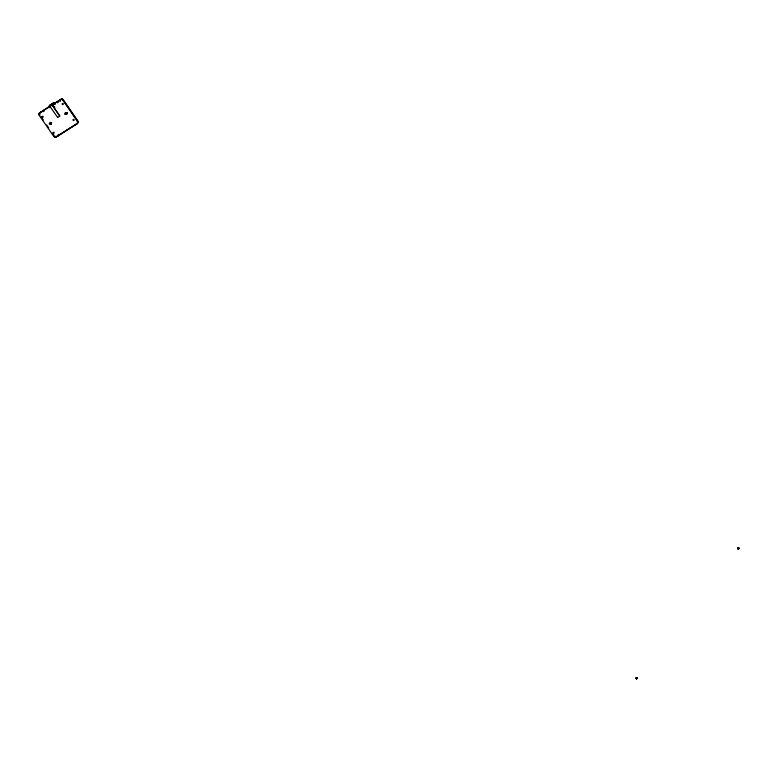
<?xml version="1.0" encoding="UTF-8"?>
<svg xmlns="http://www.w3.org/2000/svg" width="778" height="778" viewBox="0 0 778 778"><rect width="100%" height="100%" fill="white"/><g stroke="black" fill="none" stroke-linecap="round" stroke-linejoin="round"><path stroke-width="1.17" d="M49.598 123.303L49.277 123.799M51.202 123.537L51.611 122.807M66.918 113.676L67.346 112.878L66.791 112.635M49.714 106.508L50.278 106.071M54.411 103.455L54.956 103.095M59.089 100.557L59.643 100.129M65.342 113.316L65.294 112.402M51.085 123.867L51.251 123.508M738.993 548.616L738.516 547.858M50.356 106.537L49.393 107.024L49.529 106.547M42.712 110.953L43.432 111.701M43.247 110.534L43.597 110.311M66.957 113.637L66.859 113.851M39.697 113.034L39.581 113.306A1.974 1.857 37 0 1 40.3 112.402A1.887 1.78 37 0 0 39.775 113.073L40.3 112.402M636.521 678.873L636.005 678.056L636.56 678.795L636.034 678.115L636.929 677.531L637.493 678.27L636.618 678.883M636.093 678.115L636.394 678.679M636.569 678.766L637.396 678.27M737.709 548.315L738.623 547.848C739.79 549.881 738.186 546.253 737.739 548.276M65.381 113.394L64.982 114.016L65.517 114.201M59.303 135.032L59.284 134.419L57.718 135.421M59.284 134.419L58.749 134.759M66.295 114.22L66.879 114.561M66.101 112.645L66.986 112.547M50.56 124.198L51.358 124.276L50.949 124.587M51.834 104.962L51.319 104.213L49.335 105.526L57.66 117.449M57.562 117.517L59.857 116.058L52.155 104.816M50.045 122.282L50.765 122.671M65.157 113.666L65.06 114.084M48.683 107.471L48.178 107.403M52.505 105.176L53.128 104.777M47.157 108.054L47.507 107.841M41.137 112.382L41.779 111.983M51.854 105.079L54.207 103.571M56.541 102.103L57.164 101.772L57.543 102.754M40.466 112.304L41.117 111.964M54.003 103.581L53.497 102.832L51.533 104.126L59.76 116.126M57.951 135.275L58.447 134.954M58.875 135.246L58.126 135.742L58.554 135.489M52.291 104.787L52.894 105.701M52.865 104.427L53.546 105.283L52.855 105.72M54.752 103.231L55.442 104.077L54.791 103.211M56.998 101.801L57.582 102.725M59.439 100.255L60.091 101.13M55.005 103.591L54.421 103.96M57.786 101.821L57.202 102.19M49.335 105.526L53.497 102.832M54.11 107.52L54.937 106.994M65.76 114.055L65.216 114.22M54.888 136.471L56.891 136.451L77.236 123.449A1.867 1.77 37.2 0 0 77.693 120.96L62.541 99.234M60.353 99.778A1.887 1.789 39 0 1 62.93 100.372L77.314 121.329A1.955 1.857 37.1 0 1 76.837 123.935L56.376 136.918A1.955 1.848 35.1 0 1 53.701 136.306L39.25 115.407A1.974 1.857 37 0 1 39.727 112.781L60.81 99.38A1.964 1.857 39 0 1 63.495 99.992L77.751 120.93L78.072 122.35L77.275 123.527L56.327 136.84A1.877 1.77 35.1 0 1 53.77 136.267M738.196 549.122L738.954 548.422M738.614 547.79L738.779 548.295M636.025 677.959L636.871 677.434M636.453 678.037L636.647 678.348M60.81 99.38L62.541 99.234M51.056 122.613L51.562 122.895M738.128 549.132L737.612 548.247L738.176 549.2M50.239 122.642L51.309 122.535M49.306 124.013L50.376 124.159M54.372 107.345L52.807 105.166M41.195 117.001L43.325 119.938M46.69 124.937L48.732 127.923M52.855 133.865L54.285 135.81M43.461 110.398L44.083 111.293M49.345 107.364L48.79 107.714M59.507 100.206L60.13 101.111M57.572 101.441L58.224 102.317M39.824 115.018L39.678 114.755A1.974 1.857 37 0 0 39.834 115.018A1.887 1.78 37 0 1 39.756 114.716M60.314 99.71A1.974 1.867 39 0 1 62.999 100.333M39.328 115.358A1.896 1.78 37 0 1 39.775 112.849L60.859 99.448A1.887 1.78 39 0 1 63.426 100.041M77.255 121.368A1.867 1.77 37.1 0 1 76.789 123.867M56.891 136.451A1.955 1.848 35.2 0 1 55.17 136.597M42.08 116.69C43.072 119.151 43.986 114.823 42.08 116.69M53.05 132.591C54.013 135.032 54.956 130.733 53.05 132.591M62.182 103.931C63.174 106.392 64.068 102.074 62.182 103.931M73.074 119.89C74.085 122.341 74.912 118.023 73.074 119.89"/></g></svg>
